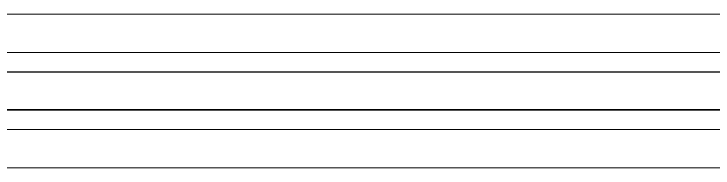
# Model space of a CAD drawing. Header units: millimetres. Extents: x -187347 to 135007, y -6415 to 292048.
# Drawn here: x -59661 to -57843, y 105 to 505 of the extents above; entities that cross this region are included whole.
import ezdxf

# ---------------------------------------------------------------- set-up
doc = ezdxf.new("R2010")
doc.units = ezdxf.units.MM
doc.header["$LTSCALE"] = 100
for name, color, linetype, lineweight in [('A-WALL', 7, 'Continuous', 5), ('A-WALL-FNSH', 7, 'Continuous', 5), ('A-WALL-PATT', 7, 'Continuous', 5)]:
    doc.layers.add(name, color=color, linetype=linetype, lineweight=lineweight)

msp = doc.modelspace()

# ---------------------------------------------------------------- hatches: boundary and pattern name
at = {"layer": 'A-WALL-PATT', "true_color": 0x30f000}
msp.add_hatch(color=80, dxfattribs=at).paths.add_polyline_path([(-57346.8, 354.2), (-57107.4, 354.2), (-57107.4, 355), (-62697.4, 355), (-62697.4, 354.2), (-57717.1, 354.2)])
at = {"layer": 'A-WALL-PATT', "true_color": 0xb8ffa6}
msp.add_hatch(color=71, dxfattribs=at).paths.add_polyline_path([(-57161.6, 255), (-57157.4, 255), (-57156.6, 255.8), (-62697.4, 255.8), (-62697.4, 255), (-57346.8, 255)])

# ---------------------------------------------------------------- linework, layer by layer
at = {"layer": 'A-WALL'}
for p, q in [((-62697.4, 505), (-57107.4, 505)), ((-57157.4, 505), (-62697.4, 505)), ((-62697.4, 405), (-57157.4, 405)), ((-57207.4, 205), (-62672.4, 205)), ((-57307.4, 105), (-62572.4, 105)), ((-57307.4, 105), (-62572.4, 105))]:
    msp.add_line(p, q, dxfattribs=at)
at = {"layer": 'A-WALL', "lineweight": 25}
for p, q in [((-57107.4, 354.2), (-62697.4, 354.2)), ((-57156.6, 255.8), (-62697.4, 255.8))]:
    msp.add_line(p, q, dxfattribs=at)
at = {"layer": 'A-WALL-FNSH'}
for p, q in [((-57107.4, 355), (-62697.4, 355)), ((-62697.4, 255), (-57157.4, 255))]:
    msp.add_line(p, q, dxfattribs=at)

doc.saveas('drawing.dxf')
